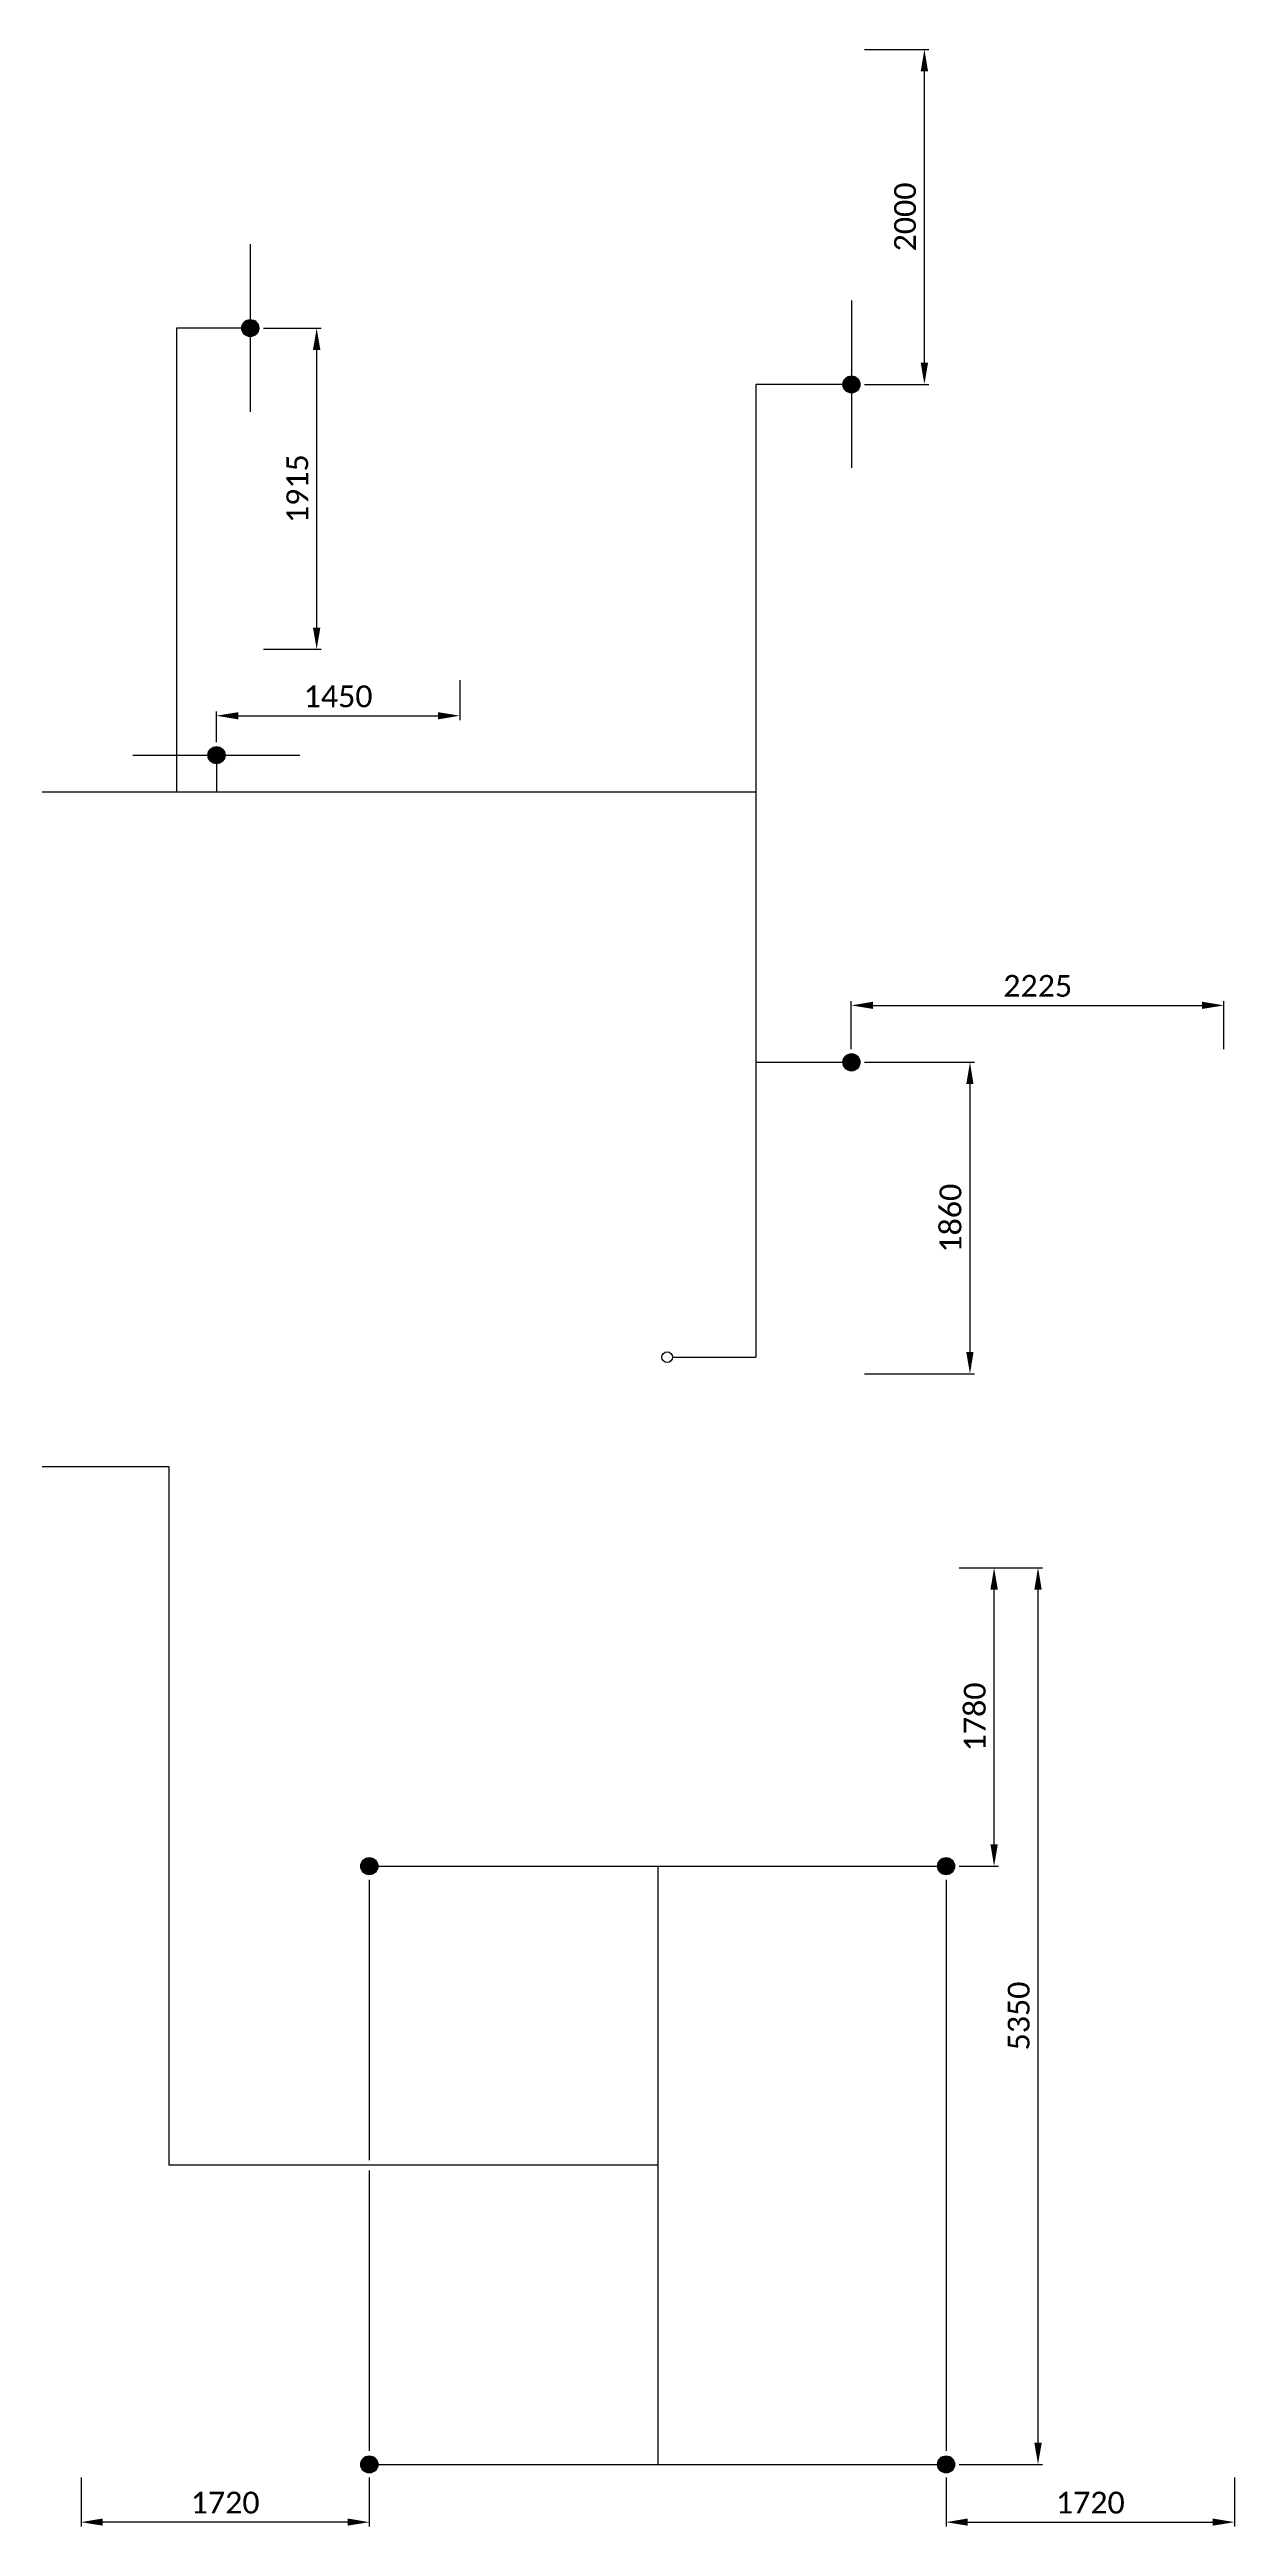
# Model space of a CAD drawing. Header units: millimetres. Extents: x 31238 to 72584, y 1945 to 16720.
# Drawn here: x 65514 to 72584, y 1945 to 16720 of the extents above; entities that cross this region are included whole.
import ezdxf

# ---------------------------------------------------------------- set-up
doc = ezdxf.new("R2010")
doc.units = ezdxf.units.MM
doc.linetypes.add('CENTRE', pattern=[2, 1.25, -0.25, 0.25, -0.25])
doc.layers.add('Sprinkler Centre', color=160, linetype='CENTRE', lineweight=25)
for name, color, linetype in [('Sprinkler Dims', 250, 'Continuous'), ('Sprinkler Head', 30, 'Continuous'), ('Sprinkler Pipe', 30, 'Continuous')]:
    doc.layers.add(name, color=color, linetype=linetype)
doc.styles.add('Calibri 2mm', font='calibri.ttf', dxfattribs={"height": 2})
doc.dimstyles.new('TFS', dxfattribs={"dimscale": 0, "dimtxt": 2, "dimasz": 2, "dimexe": 0.4, "dimexo": 1.2, "dimgap": 0.75, "dimtad": 1, "dimtoh": 1, "dimdec": 0, "dimrnd": 5, "dimdsep": 46, "dimtxsty": 'Calibri 2mm', "dimcen": 2.5, "dimclrd": 256, "dimclre": 256, "dimclrt": 256, "dimadec": 0, "dimazin": 2, "dimtfac": 1, "dimtdec": 0, "dimtmove": 0, "dimatfit": 0, "dimfxl": 20, "dimtfill": 1, "dimtzin": 0, "dimlwd": -1, "dimlwe": -1, "dimarcsym": 0})

# ---------------------------------------------------------------- blocks, each defined once
blk = doc.blocks.new('Sprinkler-Head A1')
at = {"layer": 'Sprinkler Head', "ltscale": 0.005}
h = blk.add_hatch(color=256, dxfattribs=at)
h.dxf.hatch_style = 1
edge = h.paths.add_edge_path()
edge.add_arc((0, 0), 51, 0, 360)
blk.add_circle((0, 0), 51, dxfattribs=at)
blk = doc.blocks.new('*D91')
at = {"layer": 'Defpoints', "color": 0, "transparency": 16777216}
for p in [(70298, 16720), (70734, 16720), (70298, 14722)]:
    blk.add_point(p, dxfattribs=at)
at = {"layer": 'Sprinkler Dims', "transparency": 16777216}
for p, q in [((70376, 16720), (70760, 16720)), ((70734, 14852), (70734, 16590)), ((70376, 14722), (70760, 14722))]:
    blk.add_line(p, q, dxfattribs=at)
for points in [[(70712, 16590), (70756, 16590), (70734, 16720)], [(70712, 14852), (70756, 14852), (70734, 14722)]]:
    blk.add_solid(points, dxfattribs=at)
at = {"layer": 'Sprinkler Dims', "transparency": 16777216, "insert": (70619, 15721), "char_height": 130, "attachment_point": 5, "rotation": 90, "style": 'Calibri 2mm', "bg_fill": 3, "box_fill_scale": 1.1, "bg_fill_color": 256, "bg_fill_true_color": 13158600, "bg_fill_transparency": 0}
blk.add_mtext('2000', dxfattribs=at)
blk = doc.blocks.new('*D92')
at = {"layer": 'Defpoints', "color": 0, "transparency": 16777216}
for p in [(72521, 11018), (70298, 10679), (72521, 10679)]:
    blk.add_point(p, dxfattribs=at)
at = {"layer": 'Sprinkler Dims', "transparency": 16777216}
for p, q in [((70298, 10757), (70298, 11044)), ((70428, 11018), (72391, 11018)), ((72521, 10757), (72521, 11044))]:
    blk.add_line(p, q, dxfattribs=at)
for points in [[(70428, 11040), (70428, 10997), (70298, 11018)], [(72391, 11040), (72391, 10997), (72521, 11018)]]:
    blk.add_solid(points, dxfattribs=at)
at = {"layer": 'Sprinkler Dims', "transparency": 16777216, "insert": (71410, 11134), "char_height": 130, "attachment_point": 5, "style": 'Calibri 2mm', "bg_fill": 3, "box_fill_scale": 1.1, "bg_fill_color": 256, "bg_fill_true_color": 13158600, "bg_fill_transparency": 0}
blk.add_mtext('2225', dxfattribs=at)
blk = doc.blocks.new('*D93')
at = {"layer": 'Defpoints', "color": 0, "transparency": 16777216}
for p in [(70298, 10679), (70298, 8820), (71006, 8820)]:
    blk.add_point(p, dxfattribs=at)
at = {"layer": 'Sprinkler Dims', "transparency": 16777216}
for p, q in [((70376, 10679), (71032, 10679)), ((71006, 10549), (71006, 8950)), ((70376, 8820), (71032, 8820))]:
    blk.add_line(p, q, dxfattribs=at)
for points in [[(70984, 10549), (71027, 10549), (71006, 10679)], [(70984, 8950), (71027, 8950), (71006, 8820)]]:
    blk.add_solid(points, dxfattribs=at)
at = {"layer": 'Sprinkler Dims', "transparency": 16777216, "insert": (70890, 9749), "char_height": 130, "attachment_point": 5, "rotation": 90, "style": 'Calibri 2mm', "bg_fill": 3, "box_fill_scale": 1.1, "bg_fill_color": 256, "bg_fill_true_color": 13158600, "bg_fill_transparency": 0}
blk.add_mtext('1860', dxfattribs=at)
blk = doc.blocks.new('*D104')
at = {"layer": 'Defpoints', "color": 0, "transparency": 16777216}
for p in [(67962, 13037), (67962, 12746), (66510, 12511)]:
    blk.add_point(p, dxfattribs=at)
at = {"layer": 'Sprinkler Dims', "transparency": 16777216}
for p, q in [((67962, 12959), (67962, 12720)), ((66510, 12589), (66510, 12772)), ((66640, 12746), (67832, 12746))]:
    blk.add_line(p, q, dxfattribs=at)
for points in [[(66640, 12767), (66640, 12724), (66510, 12746)], [(67832, 12767), (67832, 12724), (67962, 12746)]]:
    blk.add_solid(points, dxfattribs=at)
at = {"layer": 'Sprinkler Dims', "transparency": 16777216, "insert": (67236, 12861), "char_height": 130, "attachment_point": 5, "style": 'Calibri 2mm', "bg_fill": 3, "box_fill_scale": 1.1, "bg_fill_color": 256, "bg_fill_true_color": 13158600, "bg_fill_transparency": 0}
blk.add_mtext('1450', dxfattribs=at)
blk = doc.blocks.new('*D115')
at = {"layer": 'Defpoints', "color": 0, "transparency": 16777216}
for p in [(70863, 7664), (71150, 7664), (70863, 5884)]:
    blk.add_point(p, dxfattribs=at)
at = {"layer": 'Sprinkler Dims', "transparency": 16777216}
for p, q in [((70941, 7664), (71176, 7664)), ((71150, 6014), (71150, 7534)), ((70941, 5884), (71176, 5884))]:
    blk.add_line(p, q, dxfattribs=at)
for points in [[(71128, 7534), (71172, 7534), (71150, 7664)], [(71128, 6014), (71172, 6014), (71150, 5884)]]:
    blk.add_solid(points, dxfattribs=at)
at = {"layer": 'Sprinkler Dims', "transparency": 16777216, "insert": (71035, 6774), "char_height": 130, "attachment_point": 5, "rotation": 90, "style": 'Calibri 2mm', "bg_fill": 3, "box_fill_scale": 1.1, "bg_fill_color": 256, "bg_fill_true_color": 13158600, "bg_fill_transparency": 0}
blk.add_mtext('1780', dxfattribs=at)
blk = doc.blocks.new('*D116')
at = {"layer": 'Defpoints', "color": 0, "transparency": 16777216}
for p in [(70863, 7664), (71412, 7664), (70863, 2315)]:
    blk.add_point(p, dxfattribs=at)
at = {"layer": 'Sprinkler Dims', "transparency": 16777216}
for p, q in [((70941, 7664), (71438, 7664)), ((71412, 2445), (71412, 7534)), ((70941, 2315), (71438, 2315))]:
    blk.add_line(p, q, dxfattribs=at)
for points in [[(71390, 7534), (71434, 7534), (71412, 7664)], [(71390, 2445), (71434, 2445), (71412, 2315)]]:
    blk.add_solid(points, dxfattribs=at)
at = {"layer": 'Sprinkler Dims', "transparency": 16777216, "insert": (71297, 4990), "char_height": 130, "attachment_point": 5, "rotation": 90, "style": 'Calibri 2mm', "bg_fill": 3, "box_fill_scale": 1.1, "bg_fill_color": 256, "bg_fill_true_color": 13158600, "bg_fill_transparency": 0}
blk.add_mtext('5350', dxfattribs=at)
blk = doc.blocks.new('*D117')
at = {"layer": 'Defpoints', "color": 0, "transparency": 16777216}
for p in [(70863, 2315), (72584, 2315), (72584, 1971)]:
    blk.add_point(p, dxfattribs=at)
at = {"layer": 'Sprinkler Dims', "transparency": 16777216}
for p, q in [((70863, 2237), (70863, 1945)), ((72584, 2237), (72584, 1945)), ((70993, 1971), (72454, 1971))]:
    blk.add_line(p, q, dxfattribs=at)
for points in [[(70993, 1993), (70993, 1950), (70863, 1971)], [(72454, 1993), (72454, 1950), (72584, 1971)]]:
    blk.add_solid(points, dxfattribs=at)
at = {"layer": 'Sprinkler Dims', "transparency": 16777216, "insert": (71724, 2087), "char_height": 130, "attachment_point": 5, "style": 'Calibri 2mm', "bg_fill": 3, "box_fill_scale": 1.1, "bg_fill_color": 256, "bg_fill_true_color": 13158600, "bg_fill_transparency": 0}
blk.add_mtext('1720', dxfattribs=at)
blk = doc.blocks.new('*D118')
at = {"layer": 'Defpoints', "color": 0, "transparency": 16777216}
for p in [(65702, 2315), (67422, 2315), (65702, 1971)]:
    blk.add_point(p, dxfattribs=at)
at = {"layer": 'Sprinkler Dims', "transparency": 16777216}
for p, q in [((65702, 2237), (65702, 1945)), ((67422, 2237), (67422, 1945)), ((67292, 1971), (65832, 1971))]:
    blk.add_line(p, q, dxfattribs=at)
for points in [[(65832, 1993), (65832, 1950), (65702, 1971)], [(67292, 1993), (67292, 1950), (67422, 1971)]]:
    blk.add_solid(points, dxfattribs=at)
at = {"layer": 'Sprinkler Dims', "transparency": 16777216, "insert": (66562, 2087), "char_height": 130, "attachment_point": 5, "style": 'Calibri 2mm', "bg_fill": 3, "box_fill_scale": 1.1, "bg_fill_color": 256, "bg_fill_true_color": 13158600, "bg_fill_transparency": 0}
blk.add_mtext('1720', dxfattribs=at)
blk = doc.blocks.new('*D119')
at = {"layer": 'Defpoints', "color": 0, "transparency": 16777216}
for p in [(66712, 15058), (66712, 13142), (67108, 13142)]:
    blk.add_point(p, dxfattribs=at)
at = {"layer": 'Sprinkler Dims', "transparency": 16777216}
for p, q in [((66790, 15058), (67134, 15058)), ((67108, 14928), (67108, 13272)), ((66790, 13142), (67134, 13142))]:
    blk.add_line(p, q, dxfattribs=at)
for points in [[(67086, 14928), (67130, 14928), (67108, 15058)], [(67086, 13272), (67130, 13272), (67108, 13142)]]:
    blk.add_solid(points, dxfattribs=at)
at = {"layer": 'Sprinkler Dims', "transparency": 16777216, "insert": (66993, 14100), "char_height": 130, "attachment_point": 5, "rotation": 90, "style": 'Calibri 2mm', "bg_fill": 3, "box_fill_scale": 1.1, "bg_fill_color": 256, "bg_fill_true_color": 13158600, "bg_fill_transparency": 0}
blk.add_mtext('1915', dxfattribs=at)

msp = doc.modelspace()

# ---------------------------------------------------------------- linework, layer by layer
at = {"layer": 'Sprinkler Centre', "ltscale": 1.9}
msp.add_line((66711.6, 15558.3), (66711.6, 14558.3), dxfattribs=at)
at = {"layer": 'Sprinkler Dims'}
for p, q in [((67422.2, 5802.6), (67422.2, 4129.5)), ((70863.5, 5802.6), (70863.5, 2396.5)), ((67422.2, 4069.5), (67422.2, 2396.5))]:
    msp.add_line(p, q, dxfattribs=at)
at = {"layer": 'Sprinkler Pipe'}
for p, q in [((66711.6, 15058.3), (66271.2, 15058.3)), ((66271.2, 15058.3), (66271.2, 12292.6)), ((70298.5, 14721.9), (69728, 14721.9)), ((69728, 14721.9), (69728, 8920)), ((66510.2, 12510.9), (66510.2, 12292.6)), ((63045.8, 12292.6), (69728, 12292.6)), ((69728, 10678.7), (70298.5, 10678.7)), ((69231.2, 8920), (69728, 8920)), ((62671.5, 8268.5), (66226.6, 8268.5)), ((66226.6, 8268.5), (66226.6, 4099.5)), ((67422.2, 5883.6), (69142.9, 5883.6)), ((69142.9, 5883.6), (69142.9, 2315.5)), ((69142.9, 5883.6), (70863.5, 5883.6)), ((69142.9, 4099.5), (66226.6, 4099.5)), ((67422.2, 2315.5), (69142.9, 2315.5)), ((69142.9, 2315.5), (70863.5, 2315.5))]:
    msp.add_line(p, q, dxfattribs=at)
msp.add_circle((69199.2, 8920), 32, dxfattribs=at)

# ---------------------------------------------------------------- block references
at = {"layer": 'Sprinkler Head'}
for p in [(66711.6, 15058.3), (70298.5, 14721.9), (66510.2, 12510.9), (70298.5, 10678.7), (67422.2, 5883.6), (70863.5, 5883.6), (67422.2, 2315.5), (70863.5, 2315.5)]:
    msp.add_blockref('Sprinkler-Head A1', p, dxfattribs=at)

# ---------------------------------------------------------------- next in the draw order: dimensions: what is measured, and where the dimension line sits
at = {"layer": 'Sprinkler Dims'}
for base, p1, p2, picture, middle in [((70733.9, 16719.5), (70298.5, 14721.9), (70298.5, 16719.5), '*D91', (70618.6, 15720.7)), ((67108.2, 13142.4), (66711.6, 15058.3), (66711.6, 13142.4), '*D119', (66992.8, 14100.4)), ((71150.2, 7664.4), (70863.5, 5883.6), (70863.5, 7664.4), '*D115', (71034.8, 6774))]:
    dim = msp.add_linear_dim(base=base, p1=p1, p2=p2, angle=90, dimstyle='TFS', dxfattribs=at)
    dim.commit()
    dim.dimension.update_dxf_attribs({"geometry": picture, "text_midpoint": middle})
for base, p1, p2, picture, middle in [((67961.6, 12745.6), (66510.2, 12510.9), (67961.6, 13037.4), '*D104', (67235.9, 12745.6)), ((72521.1, 11018.3), (70298.5, 10678.7), (72521.1, 10678.7), '*D92', (71409.8, 11018.3))]:
    dim = msp.add_linear_dim(base=base, p1=p1, p2=p2, dimstyle='TFS', dxfattribs=at)
    dim.commit()
    dim.dimension.update_dxf_attribs({"geometry": picture, "text_midpoint": middle, "dimtype": 160})
dim = msp.add_linear_dim(base=(65701.6, 1971.3), p1=(67422.2, 2315.5), p2=(65701.6, 2315.5), dimstyle='TFS', dxfattribs=at)
dim.commit()
dim.dimension.update_dxf_attribs({"geometry": '*D118', "text_midpoint": (66561.9, 2086.7)})

# ---------------------------------------------------------------- next in the draw order: linework, layer by layer
at = {"layer": 'Sprinkler Centre', "ltscale": 1.9}
for p, q in [((70298.5, 15221.9), (70298.5, 14221.9)), ((66010.2, 12510.9), (67010.2, 12510.9))]:
    msp.add_line(p, q, dxfattribs=at)

# ---------------------------------------------------------------- next in the draw order: dimensions: what is measured, and where the dimension line sits
at = {"layer": 'Sprinkler Dims'}
dim = msp.add_linear_dim(base=(71005.6, 8820), p1=(70298.5, 10678.7), p2=(70298.5, 8820), angle=90, dimstyle='TFS', dxfattribs=at)
dim.commit()
dim.dimension.update_dxf_attribs({"geometry": '*D93', "text_midpoint": (71005.6, 9749.4), "dimtype": 160})
dim = msp.add_linear_dim(base=(71411.9, 7664.4), p1=(70863.5, 2315.5), p2=(70863.5, 7664.4), angle=90, dimstyle='TFS', dxfattribs=at)
dim.commit()
dim.dimension.update_dxf_attribs({"geometry": '*D116', "text_midpoint": (71296.6, 4989.9)})

# ---------------------------------------------------------------- next in the draw order: dimensions: what is measured, and where the dimension line sits
dim = msp.add_linear_dim(base=(72584.1, 1971.3), p1=(70863.5, 2315.5), p2=(72584.1, 2315.5), dimstyle='TFS', dxfattribs=at)
dim.commit()
dim.dimension.update_dxf_attribs({"geometry": '*D117', "text_midpoint": (71723.8, 2086.7)})

doc.saveas('drawing.dxf')
